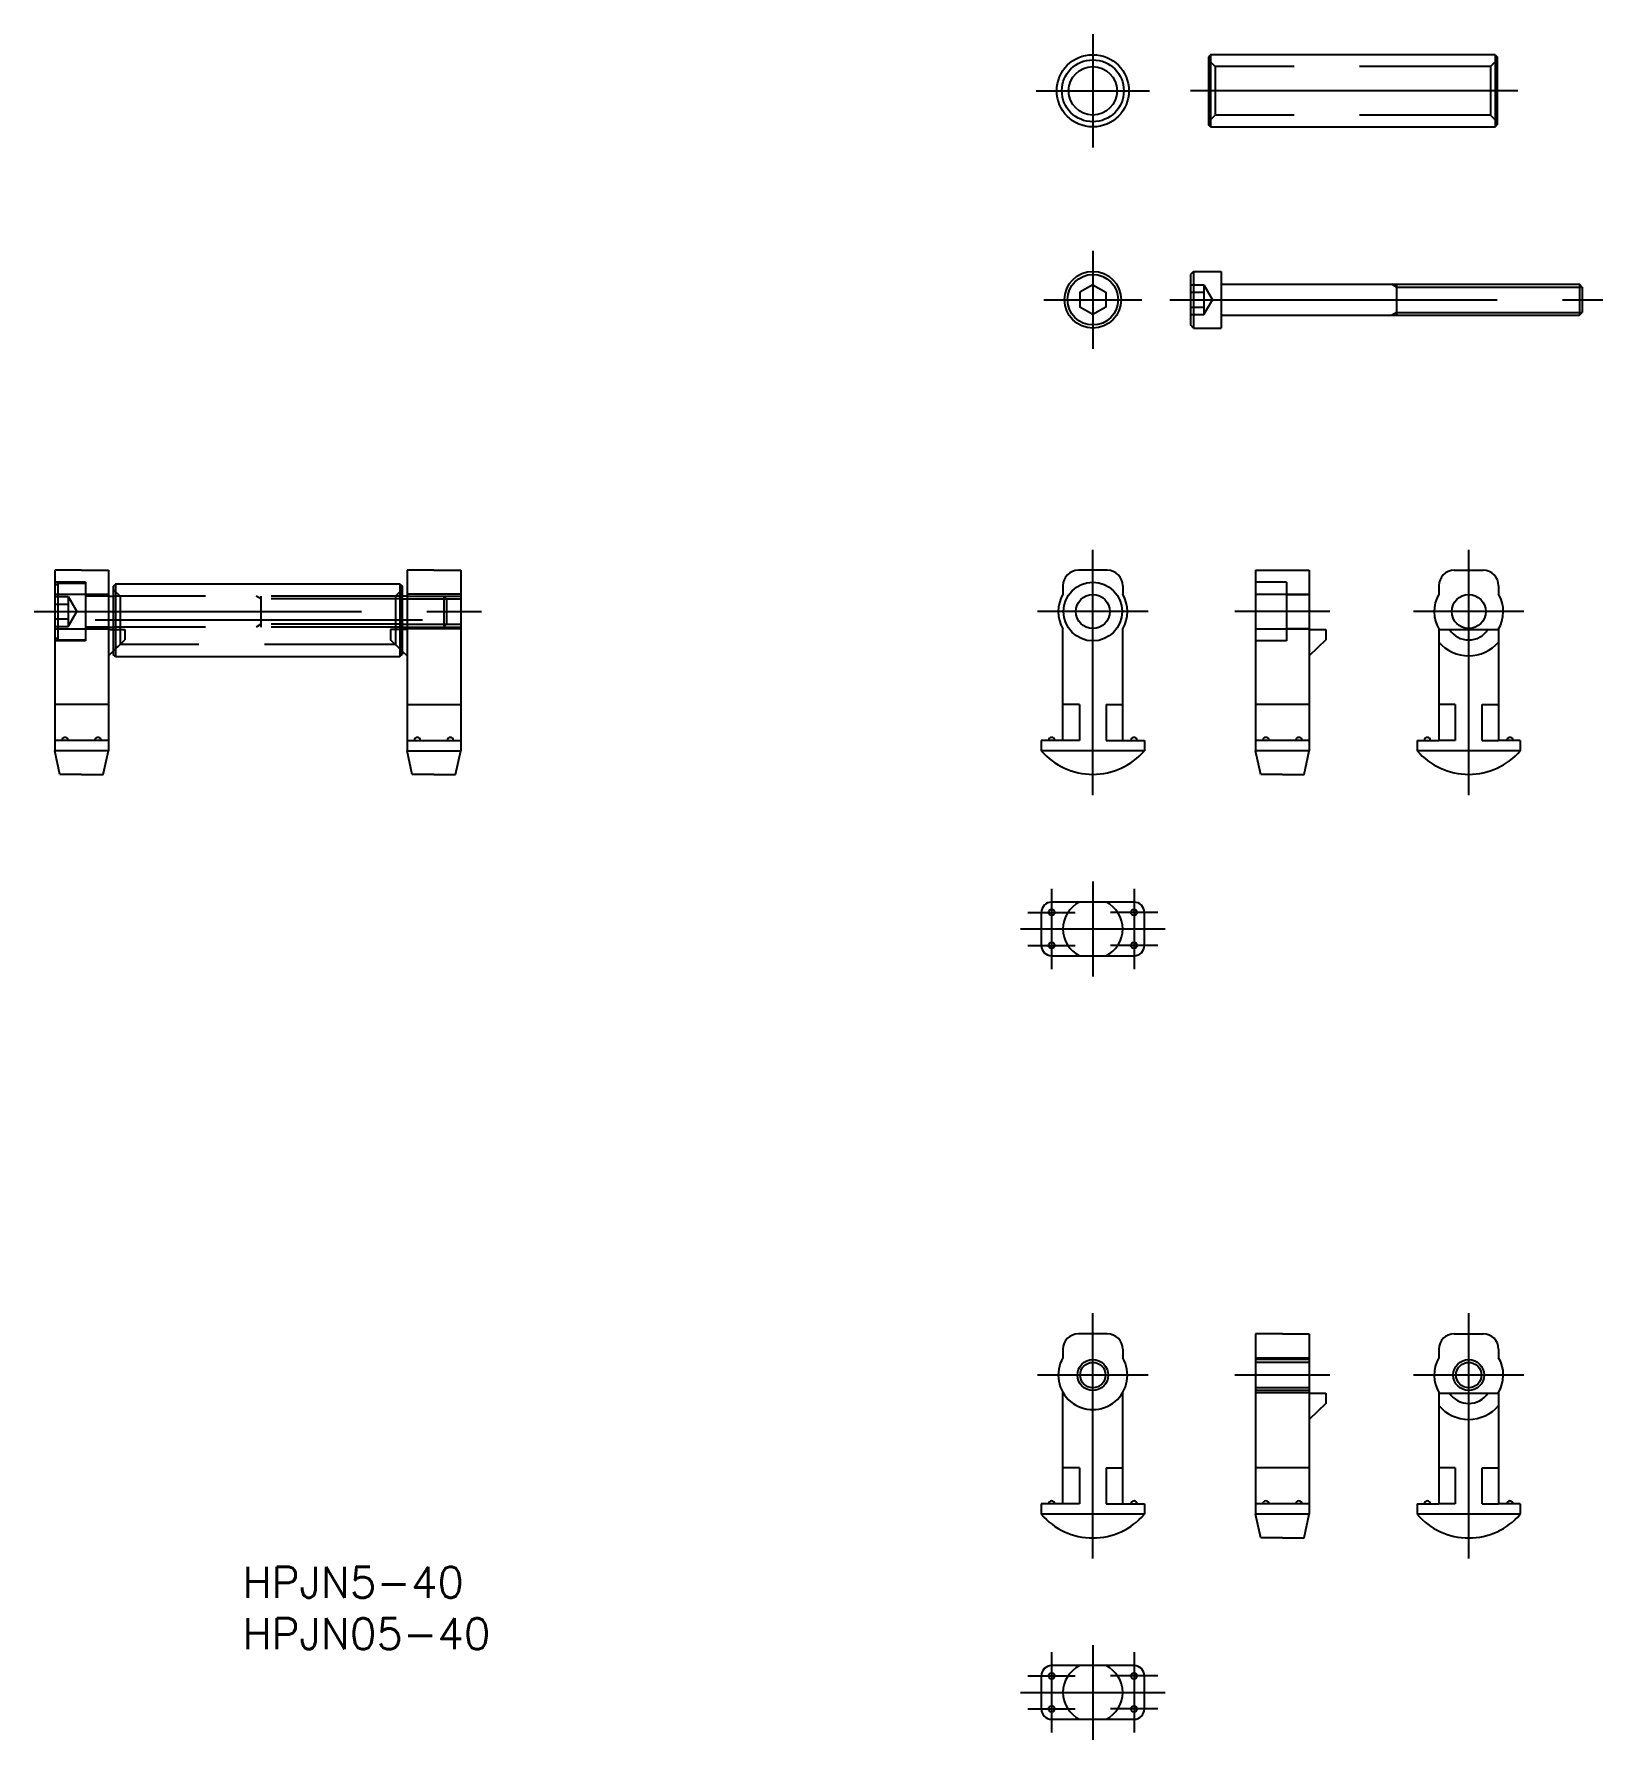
# Model space of a CAD drawing. Extents: x -103 to 49, y -5 to 161.
import ezdxf

# ---------------------------------------------------------------- set-up
doc = ezdxf.new("R2010")
doc.units = 0
doc.linetypes.add('CENTER', pattern=[50.8, 31.75, -6.35, 6.35, -6.35])
doc.linetypes.add('DASHED', pattern=[19.05, 12.7, -6.35])
doc.layers.get('0').update_dxf_attribs({"linetype": 'CONTINUOUS'})
doc.layers.add('CENTER', color=1, linetype='CENTER')
doc.styles.get("Standard").update_dxf_attribs({"font": 'txt.shx', "height": 3, "bigfont": 'bigfont.shx'})

msp = doc.modelspace()

# ---------------------------------------------------------------- linework, layer by layer
at = {"color": 7, "linetype": 'CONTINUOUS'}
for p, q in [((11.41, 158.82), (11.21, 158.62)), ((11.41, 158.82), (11.41, 151.82)), ((39.01, 158.82), (11.41, 158.82)), ((39.01, 158.82), (39.01, 151.82)), ((39.01, 158.82), (39.21, 158.62)), ((11.21, 158.62), (11.21, 152.02)), ((39.21, 158.62), (39.21, 152.02)), ((39.21, 152.02), (39.21, 158.62)), ((11.41, 151.82), (11.21, 152.02)), ((11.41, 151.82), (39.01, 151.82)), ((39.01, 151.82), (39.21, 152.02)), ((9.76, 137.81), (9.46, 137.51)), ((9.46, 137.51), (9.46, 132.61)), ((9.76, 137.81), (9.76, 132.31)), ((9.76, 137.81), (12.46, 137.81)), ((12.46, 137.81), (12.46, 132.31)), ((0, 136.5), (-1.25, 135.78)), ((-1.25, 135.78), (-1.25, 134.34)), ((0, 136.5), (1.25, 135.78)), ((1.25, 135.78), (1.25, 134.34)), ((12.46, 136.56), (47.19, 136.56)), ((29.46, 136.56), (29.46, 133.56)), ((47.46, 136.29), (47.19, 136.56)), ((47.19, 136.56), (47.19, 133.56)), ((47.46, 136.29), (47.46, 133.83)), ((0, 133.62), (-1.25, 134.34)), ((1.25, 134.34), (0, 133.62)), ((9.76, 132.31), (9.46, 132.61)), ((12.46, 133.56), (47.19, 133.56)), ((47.19, 133.56), (47.46, 133.83)), ((9.76, 132.31), (12.46, 132.31)), ((-100.67, 108.82), (-100.67, 92.32)), ((-98.07, 108.82), (-100.67, 108.82)), ((-98.07, 108.82), (-95.47, 108.82)), ((-95.47, 108.82), (-95.47, 92.32)), ((-66.5, 108.82), (-66.5, 92.32)), ((-63.9, 108.82), (-66.5, 108.82)), ((-63.9, 108.82), (-61.3, 108.82)), ((-61.3, 108.82), (-61.3, 92.32)), ((1.4, 108.82), (-1.4, 108.82)), ((1.4, 108.82), (-1.4, 108.82)), ((15.78, 108.82), (15.78, 92.32)), ((15.78, 108.82), (20.98, 108.82)), ((20.98, 108.82), (20.98, 92.32)), ((35.05, 108.82), (37.85, 108.82)), ((-100.67, 106.5), (-95.47, 106.5)), ((-95.47, 106.32), (-94.99, 106.32)), ((-94.79, 107.47), (-94.99, 107.27)), ((-94.99, 107.27), (-94.99, 100.67)), ((-67.19, 107.47), (-94.79, 107.47)), ((-94.79, 107.47), (-94.79, 100.47)), ((-67.19, 107.47), (-67.19, 100.47)), ((-67.19, 107.47), (-66.99, 107.27)), ((-66.99, 100.67), (-66.99, 107.27)), ((-66.99, 107.27), (-66.99, 100.67)), ((-66.5, 106.32), (-66.99, 106.32)), ((-61.3, 106.5), (-66.5, 106.5)), ((-2.9, 107.32), (-2.9, 106.5)), ((2.9, 107.32), (2.9, 106.5)), ((15.78, 106.5), (20.98, 106.5)), ((33.55, 107.32), (33.55, 106.5)), ((39.35, 107.32), (39.35, 106.5)), ((-100.67, 103.15), (-95.47, 103.15)), ((-95.47, 103.32), (-94.99, 103.32)), ((-95.47, 103.07), (-94.99, 103.07)), ((-66.99, 103.32), (-66.5, 103.32)), ((-66.5, 103.07), (-66.99, 103.07)), ((-61.3, 103.15), (-66.5, 103.15)), ((-2.9, 92.32), (-2.9, 103.15)), ((2.9, 92.32), (2.9, 103.15)), ((15.78, 103.15), (20.98, 103.15)), ((20.98, 103.07), (22.58, 103.07)), ((22.58, 103.07), (22.58, 102.07)), ((33.55, 103.07), (33.55, 92.32)), ((33.55, 103.07), (39.35, 103.07)), ((39.35, 103.07), (39.35, 92.32)), ((-94.99, 100.99), (-95.47, 100.52)), ((-66.99, 100.99), (-66.5, 100.52)), ((22.58, 102.07), (20.98, 100.52)), ((-94.79, 100.47), (-94.99, 100.67)), ((-94.79, 100.47), (-67.19, 100.47)), ((-67.19, 100.47), (-66.99, 100.67)), ((-95.47, 95.82), (-100.67, 95.82)), ((-66.5, 95.82), (-61.3, 95.82)), ((-1.3, 95.82), (-2.9, 95.82)), ((-1.3, 95.82), (-1.3, 92.32)), ((1.3, 95.82), (1.3, 92.32)), ((1.3, 95.82), (2.9, 95.82)), ((20.98, 95.82), (15.78, 95.82)), ((35.15, 95.82), (33.55, 95.82)), ((35.15, 95.82), (35.15, 92.32)), ((37.75, 95.82), (39.35, 95.82)), ((37.75, 92.32), (37.75, 95.82)), ((-95.47, 92.32), (-100.67, 92.32)), ((-100.67, 92.32), (-100.67, 91.32)), ((-95.47, 91.32), (-100.67, 91.32)), ((-100.17, 89.02), (-100.67, 91.32)), ((-95.97, 89.02), (-95.47, 91.32)), ((-95.47, 92.32), (-95.47, 91.32)), ((-66.5, 92.32), (-61.3, 92.32)), ((-66.5, 92.32), (-66.5, 91.32)), ((-66, 89.02), (-66.5, 91.32)), ((-66.5, 91.32), (-61.3, 91.32)), ((-61.8, 89.02), (-61.3, 91.32)), ((-61.3, 92.32), (-61.3, 91.32)), ((-5, 92.32), (-5, 91.32)), ((-2.9, 92.32), (-5, 92.32)), ((5, 91.32), (-5, 91.32)), ((-1.3, 92.32), (-2.9, 92.32)), ((1.3, 92.32), (2.9, 92.32)), ((2.9, 92.32), (5, 92.32)), ((5, 92.32), (5, 91.32)), ((15.78, 92.32), (15.78, 91.32)), ((20.98, 92.32), (15.78, 92.32)), ((20.98, 91.32), (15.78, 91.32)), ((16.28, 89.02), (15.78, 91.32)), ((20.48, 89.02), (20.98, 91.32)), ((20.98, 92.32), (20.98, 91.32)), ((31.45, 92.32), (33.55, 92.32)), ((31.45, 92.32), (31.45, 91.32)), ((41.45, 91.32), (31.45, 91.32)), ((35.15, 92.32), (33.55, 92.32)), ((37.75, 92.32), (39.35, 92.32)), ((41.45, 92.32), (39.35, 92.32)), ((41.45, 92.32), (41.45, 91.32)), ((-98.07, 89.02), (-100.17, 89.02)), ((-98.07, 89.02), (-95.97, 89.02)), ((-63.9, 89.02), (-66, 89.02)), ((-63.9, 89.02), (-61.8, 89.02)), ((18.38, 89.02), (16.28, 89.02)), ((18.38, 89.02), (20.48, 89.02)), ((4, 76.64), (-4, 76.64)), ((-5, 75.64), (-5, 72.44)), ((5, 72.44), (5, 75.64)), ((-4, 71.44), (4, 71.44)), ((1.4, 34.78), (-1.4, 34.78)), ((15.78, 34.78), (15.78, 18.28)), ((18.38, 34.78), (15.78, 34.78)), ((18.38, 34.78), (20.98, 34.78)), ((20.98, 34.78), (20.98, 18.28)), ((35.05, 34.78), (37.85, 34.78)), ((-2.9, 33.28), (-2.9, 32.46)), ((2.9, 33.28), (2.9, 32.46)), ((33.55, 33.28), (33.55, 32.46)), ((39.35, 33.28), (39.35, 32.46)), ((15.78, 32.46), (20.98, 32.46)), ((-2.9, 18.28), (-2.9, 29.1)), ((2.9, 18.28), (2.9, 29.1)), ((15.78, 29.1), (20.98, 29.1)), ((20.98, 29.03), (22.58, 29.03)), ((22.58, 29.03), (22.58, 28.03)), ((33.55, 29.03), (33.55, 18.28)), ((33.55, 29.03), (39.35, 29.03)), ((39.35, 29.03), (39.35, 18.28)), ((22.58, 28.03), (20.98, 26.48)), ((-1.3, 21.78), (-2.9, 21.78)), ((-1.3, 21.78), (-1.3, 18.28)), ((1.3, 21.78), (1.3, 18.28)), ((1.3, 21.78), (2.9, 21.78)), ((20.98, 21.78), (15.78, 21.78)), ((35.15, 21.78), (33.55, 21.78)), ((35.15, 21.78), (35.15, 18.28)), ((37.75, 21.78), (39.35, 21.78)), ((37.75, 18.28), (37.75, 21.78)), ((-5, 18.28), (-5, 17.28)), ((-2.9, 18.28), (-5, 18.28)), ((-1.3, 18.28), (-2.9, 18.28)), ((1.3, 18.28), (2.9, 18.28)), ((2.9, 18.28), (5, 18.28)), ((5, 18.28), (5, 17.28)), ((15.78, 18.28), (15.78, 17.28)), ((20.98, 18.28), (15.78, 18.28)), ((20.98, 18.28), (20.98, 17.28)), ((31.45, 18.28), (33.55, 18.28)), ((31.45, 18.28), (31.45, 17.28)), ((35.15, 18.28), (33.55, 18.28)), ((37.75, 18.28), (39.35, 18.28)), ((41.45, 18.28), (39.35, 18.28)), ((41.45, 18.28), (41.45, 17.28)), ((5, 17.28), (-5, 17.28)), ((20.98, 17.28), (15.78, 17.28)), ((16.28, 14.98), (15.78, 17.28)), ((20.48, 14.98), (20.98, 17.28)), ((41.45, 17.28), (31.45, 17.28)), ((18.38, 14.98), (16.28, 14.98)), ((18.38, 14.98), (20.48, 14.98)), ((4, 2.6), (-4, 2.6)), ((-5, 1.6), (-5, -1.6)), ((5, -1.6), (5, 1.6)), ((-4, -2.6), (4, -2.6))]:
    msp.add_line(p, q, dxfattribs=at)
at = {"color": 3, "linetype": 'DASHED'}
for p, q in [((11.21, 158.32), (11.86, 157.67)), ((11.86, 157.67), (11.86, 152.97)), ((38.56, 157.67), (11.86, 157.67)), ((39.21, 158.32), (38.56, 157.67)), ((38.56, 157.67), (38.56, 152.97)), ((11.86, 152.97), (11.21, 152.32)), ((38.56, 152.97), (11.86, 152.97)), ((38.56, 152.97), (39.21, 152.32)), ((9.46, 136.5), (10.76, 136.5)), ((9.46, 135.78), (10.76, 135.78)), ((10.76, 136.5), (10.76, 133.62)), ((10.76, 136.5), (11.6, 135.06)), ((9.46, 134.34), (10.76, 134.34)), ((10.76, 133.62), (11.6, 135.06)), ((9.46, 133.62), (10.76, 133.62)), ((-97.67, 107.67), (-100.67, 107.67)), ((-100.37, 107.57), (-100.67, 107.27)), ((-100.37, 107.57), (-97.67, 107.57)), ((-100.37, 107.57), (-100.37, 102.07)), ((-97.67, 107.67), (-97.67, 101.97)), ((18.78, 107.67), (15.78, 107.67)), ((18.78, 107.67), (18.78, 101.97)), ((-100.67, 106.27), (-99.37, 106.27)), ((-99.37, 106.27), (-99.37, 103.38)), ((-99.37, 106.27), (-98.54, 104.82)), ((-97.67, 106.47), (-95.47, 106.47)), ((-95.47, 106.32), (-97.67, 106.32)), ((-94.99, 106.97), (-94.34, 106.32)), ((-66.99, 106.32), (-94.99, 106.32)), ((-94.34, 106.32), (-94.34, 101.62)), ((-80.67, 106.05), (-81.14, 106.32)), ((-80.67, 106.32), (-80.67, 103.32)), ((-66.99, 106.05), (-80.67, 106.05)), ((-66.99, 106.97), (-67.64, 106.32)), ((-67.64, 106.32), (-67.64, 101.62)), ((-66.5, 106.32), (-61.3, 106.32)), ((-66.5, 106.05), (-61.3, 106.05)), ((-62.94, 106.32), (-62.94, 103.32)), ((-62.67, 106.05), (-62.94, 106.32)), ((-62.67, 106.05), (-62.67, 103.59)), ((18.78, 106.47), (20.98, 106.47)), ((-100.67, 105.55), (-99.37, 105.55)), ((-99.37, 103.38), (-98.54, 104.82)), ((-100.67, 104.1), (-99.37, 104.1)), ((-100.67, 103.38), (-99.37, 103.38)), ((-95.47, 103.32), (-97.67, 103.32)), ((-97.67, 103.17), (-95.47, 103.17)), ((-66.99, 103.32), (-94.99, 103.32)), ((-94.99, 103.07), (-93.87, 103.07)), ((-93.87, 103.07), (-93.87, 102.07)), ((-80.67, 103.59), (-81.14, 103.32)), ((-66.99, 103.59), (-80.67, 103.59)), ((-68.1, 103.07), (-68.1, 102.08)), ((-66.99, 103.07), (-68.1, 103.07)), ((-66.5, 103.59), (-61.3, 103.59)), ((-66.5, 103.32), (-61.3, 103.32)), ((-62.94, 103.32), (-62.67, 103.59)), ((18.78, 103.17), (20.98, 103.17)), ((-100.37, 102.07), (-100.67, 102.37)), ((-97.67, 101.97), (-100.67, 101.97)), ((-100.37, 102.07), (-97.67, 102.07)), ((-94.99, 100.99), (-93.87, 102.08)), ((-94.34, 101.62), (-94.99, 100.97)), ((-67.64, 101.62), (-94.34, 101.62)), ((-66.99, 100.99), (-68.1, 102.08)), ((-67.64, 101.62), (-66.99, 100.97)), ((18.78, 101.97), (15.78, 101.97)), ((20.98, 32.28), (15.78, 32.28)), ((20.98, 32.01), (15.78, 32.01)), ((20.98, 29.55), (15.78, 29.55)), ((20.98, 29.28), (15.78, 29.28))]:
    msp.add_line(p, q, dxfattribs=at)
at = {"color": 3, "linetype": 'CONTINUOUS'}
for p, q in [((29.46, 136.29), (28.99, 136.56)), ((29.46, 136.29), (47.46, 136.29)), ((29.46, 133.83), (28.99, 133.56)), ((29.46, 133.83), (47.46, 133.83)), ((-66.99, 106.05), (-66.5, 106.05)), ((-66.99, 103.59), (-66.5, 103.59))]:
    msp.add_line(p, q, dxfattribs=at)
at = {"color": 7, "linetype": 'CONTINUOUS'}
for centre, radius in [((0, 155.32), 3.5), ((0, 155.32), 3), ((0, 155.32), 2.35), ((0, 135.06), 2.75), ((0, 135.06), 2.45), ((0, 104.82), 2.85), ((0, 104.82), 1.65), ((36.45, 104.82), 1.65), ((-4, 75.64), 0.3), ((4, 75.64), 0.3), ((-4, 72.44), 0.3), ((4, 72.44), 0.3), ((0, 30.78), 1.23), ((36.45, 30.78), 1.23), ((-4, 1.6), 0.3), ((4, 1.6), 0.3), ((-4, -1.6), 0.3), ((4, -1.6), 0.3)]:
    msp.add_circle(centre, radius, dxfattribs=at)
at = {"color": 3, "linetype": 'CONTINUOUS'}
for centre in [(0, 30.78), (36.45, 30.78)]:
    msp.add_circle(centre, 1.5, dxfattribs=at)
at = {"color": 7, "linetype": 'CONTINUOUS'}
for centre, radius, start, end in [((-1.4, 107.32), 1.5, 90, 180), ((1.4, 107.32), 1.5, 0, 90), ((35.05, 107.32), 1.5, 90, 180), ((37.85, 107.32), 1.5, 0, 90), ((0, 104.82), 3.35, 149.9595, 210.0405), ((0, 104.82), 3.35, 329.9595, 30.0405), ((36.45, 104.82), 3.35, 149.9595, 211.4926), ((36.45, 104.82), 3.35, 328.5074, 30.0405), ((36.45, 104.32), 2.25, 213.749, 326.251), ((36.45, 104.32), 3.8, 220.2566, 319.7434), ((-99.67, 92.32), 0.3, 0, 180), ((-96.47, 92.32), 0.3, 0, 180), ((-65.5, 92.32), 0.3, 0, 180), ((-62.3, 92.32), 0.3, 0, 180), ((0, 95.61), 6.58, 220.5951, 319.4049), ((-4, 92.32), 0.3, 0, 180), ((4, 92.32), 0.3, 0, 180), ((16.78, 92.32), 0.3, 0, 180), ((19.98, 92.32), 0.3, 0, 180), ((36.45, 95.61), 6.58, 220.5951, 319.4049), ((32.45, 92.32), 0.3, 0, 180), ((40.45, 92.32), 0.3, 0, 180), ((-4, 75.64), 1, 89.9, 180), ((0, 74.04), 2.9, 116.2916, 243.7084), ((0, 74.04), 2.9, 296.2916, 63.7084), ((4, 75.64), 1, 0, 90), ((-4, 72.44), 1, 180, 269.9), ((4, 72.44), 1, 270, 0), ((-1.4, 33.28), 1.5, 90, 180), ((1.4, 33.28), 1.5, 0, 90), ((35.05, 33.28), 1.5, 90, 180), ((37.85, 33.28), 1.5, 0, 90), ((0, 30.78), 3.35, 149.9595, 30.0405), ((36.45, 30.78), 3.35, 149.9595, 211.4926), ((36.45, 30.78), 3.35, 328.5074, 30.0405), ((36.45, 30.28), 2.25, 213.749, 326.251), ((36.45, 30.28), 3.8, 220.2, 319.7), ((-4, 18.28), 0.3, 0, 180), ((4, 18.28), 0.3, 0, 180), ((16.78, 18.28), 0.3, 0, 180), ((19.98, 18.28), 0.3, 0, 180), ((32.45, 18.28), 0.3, 0, 180), ((40.45, 18.28), 0.3, 0, 180), ((0, 21.56), 6.58, 220.5951, 319.4049), ((36.45, 21.56), 6.58, 220.5951, 319.4049), ((-4, 1.6), 1, 90, 180), ((0, 0), 2.9, 116.2916, 243.7084), ((0, 0), 2.9, 296.2916, 63.7084), ((4, 1.6), 1, 0, 90), ((-4, -1.6), 1, 180, 270), ((4, -1.6), 1, 270, 0)]:
    msp.add_arc(centre, radius, start, end, dxfattribs=at)
at = {"layer": 'CENTER', "color": 1, "linetype": 'CENTER'}
for p, q in [((0, 160.82), (0, 149.82)), ((-5.5, 155.32), (5.5, 155.32)), ((41.21, 155.32), (9.21, 155.32)), ((0, 139.81), (0, 130.31)), ((-4.75, 135.06), (4.75, 135.06)), ((7.46, 135.06), (49.46, 135.06)), ((0, 87.02), (0, 110.82)), ((36.45, 87.02), (36.45, 110.82)), ((-102.67, 104.82), (-59.3, 104.82)), ((5.35, 104.82), (-5.35, 104.82)), ((22.98, 104.82), (13.78, 104.82)), ((41.8, 104.82), (31.1, 104.82)), ((-64.99, 103.97), (-96.99, 103.97)), ((-4, 77.94), (-4, 70.14)), ((0, 78.64), (0, 69.44)), ((4, 77.94), (4, 70.14)), ((-6.3, 75.64), (-1.7, 75.64)), ((6.3, 75.64), (1.7, 75.64)), ((-7, 74.04), (7, 74.04)), ((-6.3, 72.44), (-1.7, 72.44)), ((6.3, 72.44), (1.7, 72.44)), ((0, 12.98), (0, 36.78)), ((36.45, 12.98), (36.45, 36.78)), ((5.35, 30.78), (-5.35, 30.78)), ((22.98, 30.78), (13.78, 30.78)), ((41.8, 30.78), (31.1, 30.78)), ((-4, 3.9), (-4, -3.9)), ((0, 4.6), (0, -4.6)), ((4, 3.9), (4, -3.9)), ((-6.3, 1.6), (-1.7, 1.6)), ((6.3, 1.6), (1.7, 1.6)), ((-7, 0), (7, 0)), ((-6.3, -1.6), (-1.7, -1.6)), ((6.3, -1.6), (1.7, -1.6))]:
    msp.add_line(p, q, dxfattribs=at)

# ---------------------------------------------------------------- texts
at = {"color": 7, "linetype": 'CONTINUOUS'}
for s, p in [('HPJN5-40', (-82.46, 9.19)), ('HPJN05-40', (-82.46, 4.19))]:
    msp.add_text(s, height=3, dxfattribs=at).set_placement(p)

doc.saveas('drawing.dxf')
